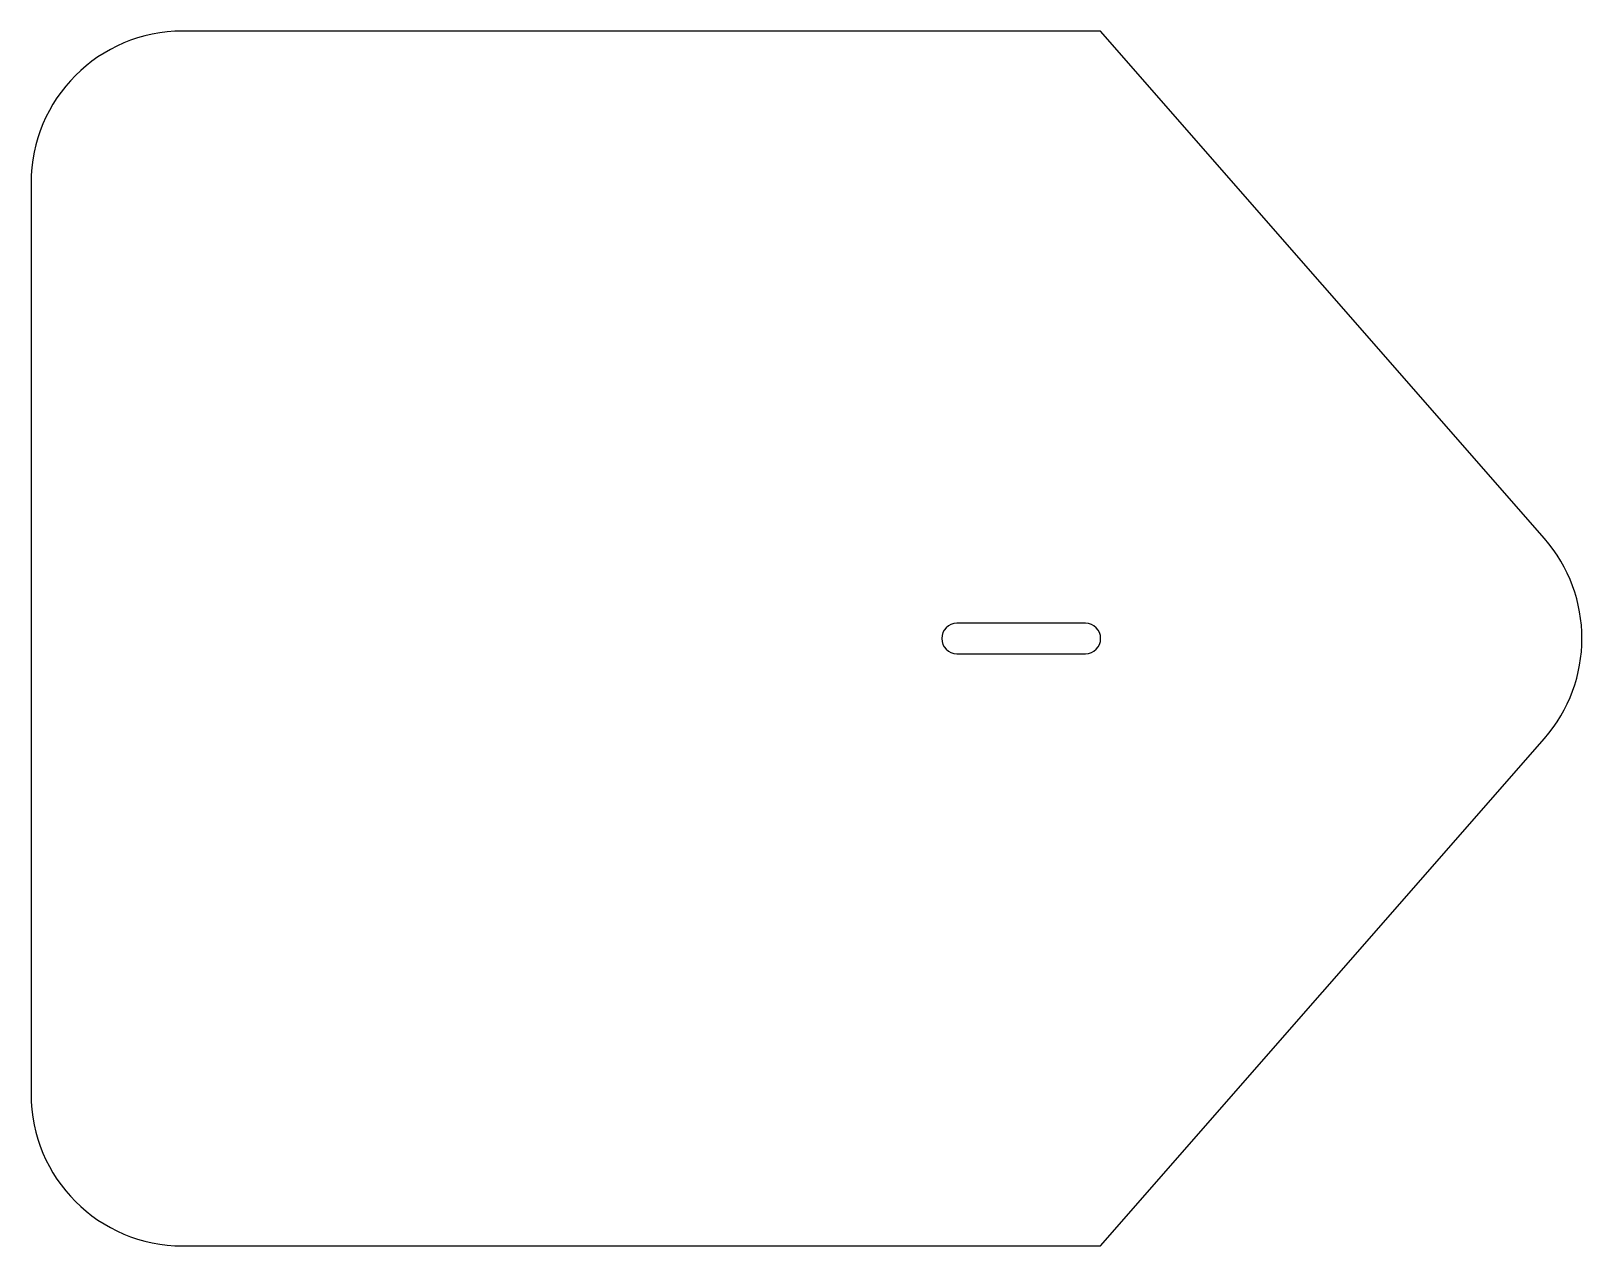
# Model space of a CAD drawing. Header units: metres. Extents: x 0 to 102, y 0 to 80.
import ezdxf

# ---------------------------------------------------------------- set-up
doc = ezdxf.new("R2010")
doc.units = ezdxf.units.M

msp = doc.modelspace()

# ---------------------------------------------------------------- linework, layer by layer
at = {"layer": 'PARAMETRIX'}
for p, q in [((60, 80), (10, 80)), ((60, 80), (10, 80)), ((70.472, 80), (60, 80)), ((70.472, 80), (60, 80)), ((99.7101, 46.585), (70.472, 80)), ((99.7101, 46.585), (70.472, 80)), ((0, 70), (0, 10)), ((0, 70), (0, 10)), ((69.472, 41), (61, 41)), ((61, 39), (69.472, 39)), ((70.472, 0), (99.7101, 33.415)), ((70.472, 0), (99.7101, 33.415)), ((10, 0), (60, 0)), ((10, 0), (60, 0)), ((60, 0), (70.472, 0)), ((60, 0), (70.472, 0))]:
    msp.add_line(p, q, dxfattribs=at)
for centre, radius, start, end in [((10, 70), 10, 90, 180), ((10, 70), 10, 90, 180), ((92.1843, 40), 10, 318.8141, 41.1859), ((92.1843, 40), 10, 318.8141, 41.1859), ((61, 40), 1, 90, 270), ((69.472, 40), 1, 270, 90), ((10, 10), 10, 180, 270), ((10, 10), 10, 180, 270)]:
    msp.add_arc(centre, radius, start, end, dxfattribs=at)

doc.saveas('drawing.dxf')
